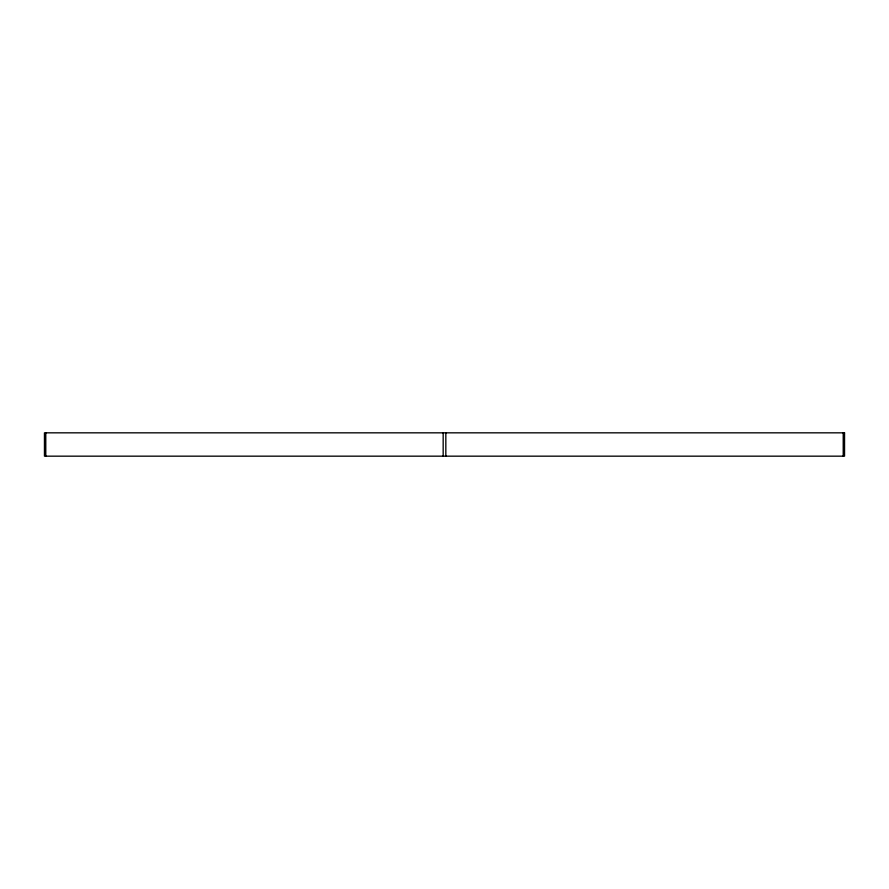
<?xml version="1.0" encoding="UTF-8"?>
<svg xmlns="http://www.w3.org/2000/svg" width="889" height="889" viewBox="0 0 889 889"><rect width="100%" height="100%" fill="white"/><g stroke="black" fill="none" stroke-linecap="round" stroke-linejoin="round"><path stroke-width="1.33" d="M843.216 432.832L843.216 456.168M445.834 432.832L445.834 456.168M443.167 432.832L443.167 456.168M45.784 432.832L45.784 456.168M844.55 432.832L44.45 432.832L44.45 456.168L844.55 456.168L844.55 432.832"/></g></svg>
